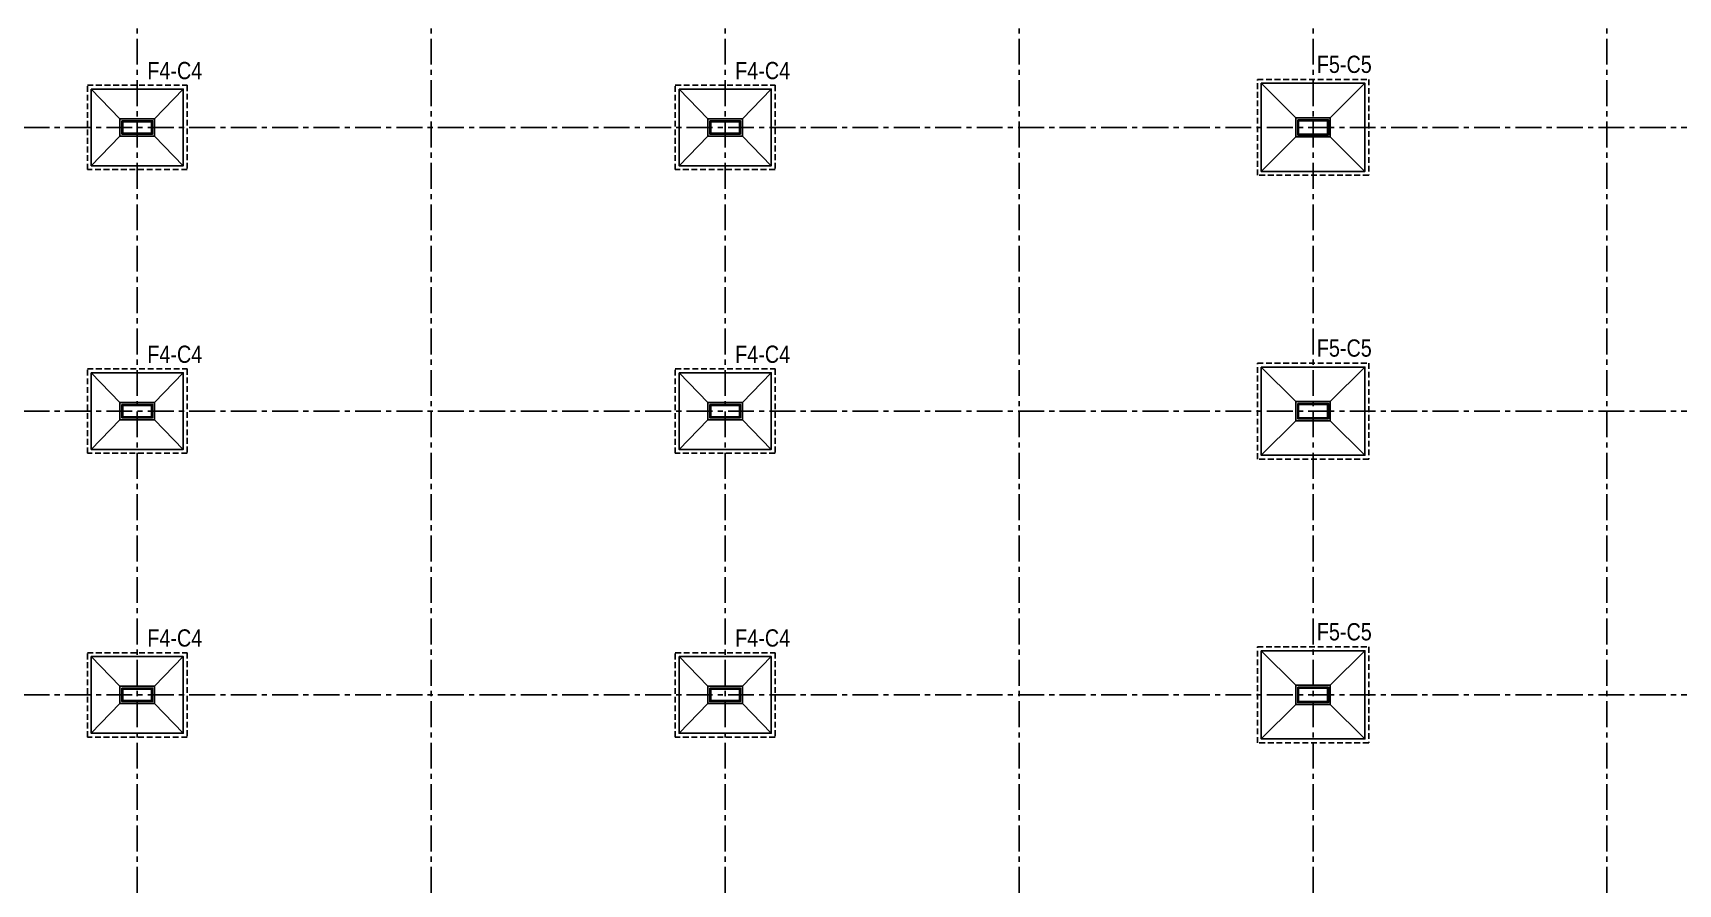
# Model space of a CAD drawing. Header units: inches. Extents: x -605 to 2991212, y -2872845 to 0.
# Drawn here: x 2283458 to 2326330, y -2454143 to -2431942 of the extents above; entities that cross this region are included whole.
import ezdxf
from ezdxf import colors
from ezdxf.entities.mleader import LeaderData, LeaderLine
from ezdxf.math import Vec2, Vec3

# ---------------------------------------------------------------- set-up
doc = ezdxf.new("R2010")
doc.units = ezdxf.units.IN
doc.header["$LTSCALE"] = 600
doc.header["$MEASUREMENT"] = 0
doc.linetypes.add('CENTER', pattern=[2, 1.25, -0.25, 0.25, -0.25])
doc.linetypes.add('DASHED2', pattern=[0.375, 0.25, -0.125])
doc.layers.add('PV_TEXT_ROMANS', color=7, linetype='Continuous', lineweight=0)
doc.layers.add('rRCC 2', color=40, linetype='Continuous', lineweight=15)
doc.layers.add('SnT-CENTER2', color=8, linetype='CENTER')
doc.styles.add('J.P', font='ARIALN.TTF')
doc.styles.add('TEXT3', font='geniso.shx')

# ---------------------------------------------------------------- blocks, each defined once
blk = doc.blocks.new('_DotBlank')
at = {"color": 0, "linetype": 'ByBlock', "lineweight": -2}
blk.add_line((-0.5, 0), (-1, 0), dxfattribs=at)
blk.add_circle((0, 0), 0.5, dxfattribs=at)

msp = doc.modelspace()

# ---------------------------------------------------------------- linework, layer by layer
at = {"color": 7, "linetype": 'DASHED2'}
for points in [[(2284876.3, -2433308.4), (2287476.3, -2433308.4), (2287476.3, -2435508.4), (2284876.3, -2435508.4)], [(2300196.3, -2433308.4), (2302796.3, -2433308.4), (2302796.3, -2435508.4), (2300196.3, -2435508.4)], [(2315366.3, -2433156.9), (2318266.3, -2433156.9), (2318266.3, -2435656.9), (2315366.3, -2435656.9)], [(2315366.3, -2440556.9), (2318266.3, -2440556.9), (2318266.3, -2443056.9), (2315366.3, -2443056.9)], [(2284876.3, -2440706.9), (2287476.3, -2440706.9), (2287476.3, -2442906.9), (2284876.3, -2442906.9)], [(2300196.3, -2440706.9), (2302796.3, -2440706.9), (2302796.3, -2442906.9), (2300196.3, -2442906.9)], [(2315366.3, -2447956.9), (2318266.3, -2447956.9), (2318266.3, -2450456.9), (2315366.3, -2450456.9)], [(2284876.3, -2448106.9), (2287476.3, -2448106.9), (2287476.3, -2450306.9), (2284876.3, -2450306.9)], [(2300196.3, -2448106.9), (2302796.3, -2448106.9), (2302796.3, -2450306.9), (2300196.3, -2450306.9)]]:
    msp.add_lwpolyline(points, close=True, dxfattribs=at)
at = {"color": 1, "linetype": 'ByBlock'}
for points in [[(2315466.3, -2433256.9), (2318166.3, -2433256.9), (2318166.3, -2435556.9), (2315466.3, -2435556.9)], [(2284976.3, -2433408.4), (2287376.3, -2433408.4), (2287376.3, -2435408.4), (2284976.3, -2435408.4)], [(2300296.3, -2433408.4), (2302696.3, -2433408.4), (2302696.3, -2435408.4), (2300296.3, -2435408.4)], [(2285726.3, -2434183.4), (2286626.3, -2434183.4), (2286626.3, -2434633.4), (2285726.3, -2434633.4)], [(2301046.3, -2434183.4), (2301946.3, -2434183.4), (2301946.3, -2434633.4), (2301046.3, -2434633.4)], [(2316366.3, -2434156.9), (2317266.3, -2434156.9), (2317266.3, -2434656.9), (2316366.3, -2434656.9)], [(2315466.3, -2440656.9), (2318166.3, -2440656.9), (2318166.3, -2442956.9), (2315466.3, -2442956.9)], [(2284976.3, -2440806.9), (2287376.3, -2440806.9), (2287376.3, -2442806.9), (2284976.3, -2442806.9)], [(2300296.3, -2440806.9), (2302696.3, -2440806.9), (2302696.3, -2442806.9), (2300296.3, -2442806.9)], [(2285726.3, -2441581.9), (2286626.3, -2441581.9), (2286626.3, -2442031.9), (2285726.3, -2442031.9)], [(2301046.3, -2441581.9), (2301946.3, -2441581.9), (2301946.3, -2442031.9), (2301046.3, -2442031.9)], [(2316366.3, -2441556.9), (2317266.3, -2441556.9), (2317266.3, -2442056.9), (2316366.3, -2442056.9)], [(2284976.3, -2448206.9), (2287376.3, -2448206.9), (2287376.3, -2450206.9), (2284976.3, -2450206.9)], [(2300296.3, -2448206.9), (2302696.3, -2448206.9), (2302696.3, -2450206.9), (2300296.3, -2450206.9)], [(2315466.3, -2448056.9), (2318166.3, -2448056.9), (2318166.3, -2450356.9), (2315466.3, -2450356.9)], [(2285726.3, -2448981.9), (2286626.3, -2448981.9), (2286626.3, -2449431.9), (2285726.3, -2449431.9)], [(2301046.3, -2448981.9), (2301946.3, -2448981.9), (2301946.3, -2449431.9), (2301046.3, -2449431.9)], [(2316366.3, -2448956.9), (2317266.3, -2448956.9), (2317266.3, -2449456.9), (2316366.3, -2449456.9)]]:
    msp.add_lwpolyline(points, close=True, dxfattribs=at)
for points in [[(2316366.3, -2434156.9), (2315466.3, -2433256.9)], [(2317266.3, -2434156.9), (2318166.3, -2433256.9)], [(2284976.3, -2433408.4), (2285726.3, -2434183.4)], [(2287376.3, -2433408.4), (2286626.3, -2434183.4)], [(2300296.3, -2433408.4), (2301046.3, -2434183.4)], [(2302696.3, -2433408.4), (2301946.3, -2434183.4)], [(2284976.3, -2435408.4), (2285726.3, -2434633.4)], [(2287376.3, -2435408.4), (2286626.3, -2434633.4)], [(2300296.3, -2435408.4), (2301046.3, -2434633.4)], [(2302696.3, -2435408.4), (2301946.3, -2434633.4)], [(2316366.3, -2434656.9), (2315466.3, -2435556.9)], [(2317266.3, -2434656.9), (2318166.3, -2435556.9)], [(2316366.3, -2441556.9), (2315466.3, -2440656.9)], [(2317266.3, -2441556.9), (2318166.3, -2440656.9)], [(2284976.3, -2440806.9), (2285726.3, -2441581.9)], [(2287376.3, -2440806.9), (2286626.3, -2441581.9)], [(2300296.3, -2440806.9), (2301046.3, -2441581.9)], [(2302696.3, -2440806.9), (2301946.3, -2441581.9)], [(2284976.3, -2442806.9), (2285726.3, -2442031.9)], [(2287376.3, -2442806.9), (2286626.3, -2442031.9)], [(2300296.3, -2442806.9), (2301046.3, -2442031.9)], [(2302696.3, -2442806.9), (2301946.3, -2442031.9)], [(2316366.3, -2442056.9), (2315466.3, -2442956.9)], [(2317266.3, -2442056.9), (2318166.3, -2442956.9)], [(2284976.3, -2448206.9), (2285726.3, -2448981.9)], [(2287376.3, -2448206.9), (2286626.3, -2448981.9)], [(2300296.3, -2448206.9), (2301046.3, -2448981.9)], [(2302696.3, -2448206.9), (2301946.3, -2448981.9)], [(2316366.3, -2448956.9), (2315466.3, -2448056.9)], [(2317266.3, -2448956.9), (2318166.3, -2448056.9)], [(2284976.3, -2450206.9), (2285726.3, -2449431.9)], [(2287376.3, -2450206.9), (2286626.3, -2449431.9)], [(2300296.3, -2450206.9), (2301046.3, -2449431.9)], [(2302696.3, -2450206.9), (2301946.3, -2449431.9)], [(2316366.3, -2449456.9), (2315466.3, -2450356.9)], [(2317266.3, -2449456.9), (2318166.3, -2450356.9)]]:
    msp.add_lwpolyline(points, dxfattribs=at)
at = {"color": 3, "linetype": 'ByBlock'}
for points in [[(2285776.3, -2434233.4), (2286576.3, -2434233.4), (2286576.3, -2434583.4), (2285776.3, -2434583.4)], [(2301096.3, -2434233.4), (2301896.3, -2434233.4), (2301896.3, -2434583.4), (2301096.3, -2434583.4)], [(2316416.3, -2434206.9), (2317216.3, -2434206.9), (2317216.3, -2434606.9), (2316416.3, -2434606.9)], [(2285776.3, -2441631.9), (2286576.3, -2441631.9), (2286576.3, -2441981.9), (2285776.3, -2441981.9)], [(2301096.3, -2441631.9), (2301896.3, -2441631.9), (2301896.3, -2441981.9), (2301096.3, -2441981.9)], [(2316416.3, -2441606.9), (2317216.3, -2441606.9), (2317216.3, -2442006.9), (2316416.3, -2442006.9)], [(2285776.3, -2449031.9), (2286576.3, -2449031.9), (2286576.3, -2449381.9), (2285776.3, -2449381.9)], [(2301096.3, -2449031.9), (2301896.3, -2449031.9), (2301896.3, -2449381.9), (2301096.3, -2449381.9)], [(2316416.3, -2449006.9), (2317216.3, -2449006.9), (2317216.3, -2449406.9), (2316416.3, -2449406.9)]]:
    msp.add_lwpolyline(points, close=True, dxfattribs=at)
at = {"color": 2, "linetype": 'ByBlock'}
for points in [[(2285801.3, -2434258.4), (2286551.3, -2434258.4), (2286551.3, -2434558.4), (2285801.3, -2434558.4)], [(2301121.3, -2434258.4), (2301871.3, -2434258.4), (2301871.3, -2434558.4), (2301121.3, -2434558.4)], [(2316441.3, -2434231.9), (2317191.3, -2434231.9), (2317191.3, -2434581.9), (2316441.3, -2434581.9)], [(2285801.3, -2441656.9), (2286551.3, -2441656.9), (2286551.3, -2441956.9), (2285801.3, -2441956.9)], [(2301121.3, -2441656.9), (2301871.3, -2441656.9), (2301871.3, -2441956.9), (2301121.3, -2441956.9)], [(2316441.3, -2441631.9), (2317191.3, -2441631.9), (2317191.3, -2441981.9), (2316441.3, -2441981.9)], [(2285801.3, -2449056.9), (2286551.3, -2449056.9), (2286551.3, -2449356.9), (2285801.3, -2449356.9)], [(2301121.3, -2449056.9), (2301871.3, -2449056.9), (2301871.3, -2449356.9), (2301121.3, -2449356.9)], [(2316441.3, -2449031.9), (2317191.3, -2449031.9), (2317191.3, -2449381.9), (2316441.3, -2449381.9)]]:
    msp.add_lwpolyline(points, close=True, dxfattribs=at)
at = {"layer": 'SnT-CENTER2', "color": 6, "ltscale": 0.9}
for p, q in [((2286176.3, -2369454.5), (2286176.3, -2470842.6)), ((2293836.3, -2369454.5), (2293836.3, -2470842.6)), ((2301496.3, -2369454.5), (2301496.3, -2470842.6)), ((2309156.3, -2369454.5), (2309156.3, -2470842.6)), ((2316816.3, -2369454.5), (2316816.3, -2470842.6)), ((2324476.3, -2369454.5), (2324476.3, -2470842.6)), ((2273492.5, -2434406.9), (2339797.9, -2434406.9)), ((2273492.5, -2441806.9), (2339797.9, -2441806.9)), ((2273492.5, -2449206.9), (2339797.9, -2449206.9))]:
    msp.add_line(p, q, dxfattribs=at)

# ---------------------------------------------------------------- texts
at = {"layer": 'PV_TEXT_ROMANS', "char_height": 450, "width": 931.892, "attachment_point": 1, "style": 'J.P'}
for s, insert in [('\\pxqc;F5-C5', (2317165.5, -2432536.8)), ('\\pxqc;F4-C4', (2286688.7, -2432699.8)), ('\\pxqc;F4-C4', (2302008.7, -2432699.8)), ('\\pxqc;F4-C4', (2286688.7, -2440098.3)), ('\\pxqc;F4-C4', (2302008.7, -2440098.3)), ('\\pxqc;F5-C5', (2317165.5, -2439936.8)), ('\\pxqc;F4-C4', (2286688.7, -2447498.3)), ('\\pxqc;F4-C4', (2302008.7, -2447498.3)), ('\\pxqc;F5-C5', (2317165.5, -2447336.8))]:
    msp.add_mtext(s, dxfattribs=dict(at, insert=insert))

# ---------------------------------------------------------------- leaders
at = {"layer": 'rRCC 2', "color": 7}
ml = msp.add_multileader_mtext('Standard', dxfattribs=at)
ml.set_content('\\A1;\\W0.85;(a)4-12# ', color=7, style='TEXT3')
ml.set_leader_properties(color=256, linetype='ByLayer', lineweight=-1)
ml.set_arrow_properties(name='DOTBLANK')
ml.build(insert=Vec2(0, 0))
ml.multileader.update_dxf_attribs({"text_top_attachment_type": 0, "text_bottom_attachment_type": 0, "dogleg_length": 7.47, "arrow_head_size": 187.5, "scale": 75})
ctx = ml.context
ctx.base_point, ctx.scale, ctx.char_height, ctx.arrow_head_size, ctx.landing_gap_size, ctx.plane_origin = Vec3(2474235.5, -2625457.1), 75, 250, 187.5, 6.75, Vec3(2469885.5, -2625505)
ctx.text_align_type = 2
notes = []
notes.append((ctx, [(0, (0, 0, 0), (0, 0), (1, 0), 1, [])]))
ctx.mtext.insert, ctx.mtext.alignment, ctx.mtext.flow_direction = Vec3(2475262.2, -2625325.8), 3, 5
for ctx, leaders in notes:
    for number, flags, end, landing, length, lines in leaders:
        leader = LeaderData()
        leader.index, (leader.has_last_leader_line, leader.has_dogleg_vector, leader.attachment_direction) = number, flags
        leader.last_leader_point, leader.dogleg_vector, leader.dogleg_length = Vec3(end), Vec3(landing), length
        for number, points, colour, breaks in lines:
            line = LeaderLine()
            line.index, line.vertices, line.color, line.breaks = number, Vec3.list(points), colors.encode_raw_color(colour), breaks
            leader.lines.append(line)
        ctx.leaders.append(leader)

doc.saveas('drawing.dxf')
